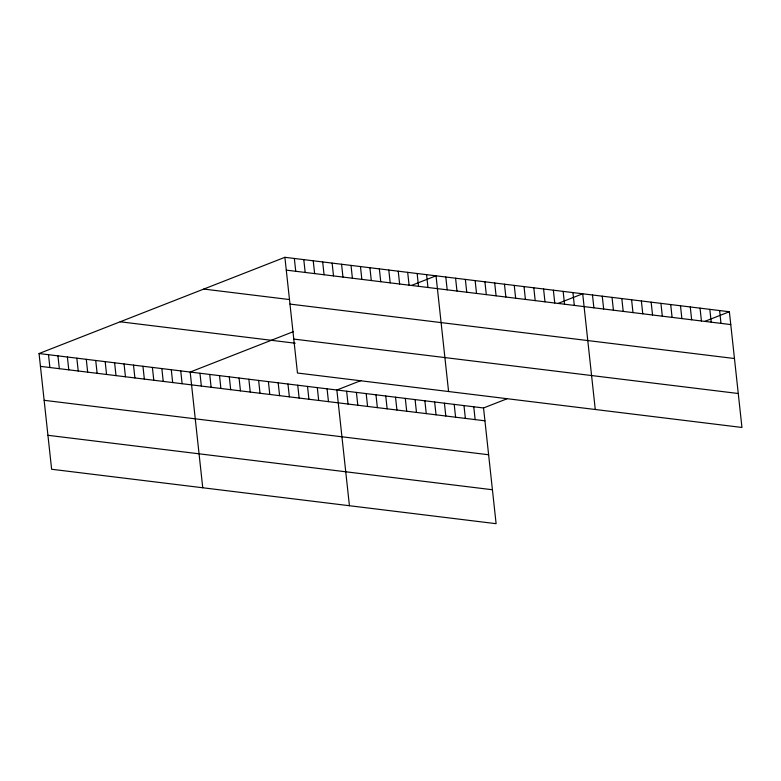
<?xml version="1.0" encoding="UTF-8"?>
<svg xmlns="http://www.w3.org/2000/svg" width="781" height="781" viewBox="0 0 781 781"><rect width="100%" height="100%" fill="white"/><g stroke="black" fill="none" stroke-linecap="round" stroke-linejoin="round"><path stroke-width="1.17" d="M506.859 398.847L483.537 407.975L496.111 523.69L51.624 469.254L39.05 353.539L284.889 257.31L729.376 311.746L741.95 427.461L297.463 373.025L284.889 257.31M293.246 331.7L190.173 372.049L202.748 487.764M411.685 285.348L436.023 275.82L448.587 391.535M361.193 380.484L336.855 390.012L349.429 505.727M558.356 303.311L582.704 293.783L595.268 409.498M705.038 321.274L729.376 311.746M286.285 270.128L730.772 324.574M203.763 289.058L288.775 299.474M289.976 304.082L734.462 358.528M293.773 339.071L738.26 393.507M120.176 321.782L295.208 343.22M39.05 353.539L483.537 407.975M40.446 366.367L484.933 420.803M44.136 400.311L488.613 454.757M47.934 435.3L492.42 489.746M719.604 310.555L720.99 323.383M709.822 309.354L711.218 322.182M700.04 308.153L701.436 320.981M690.267 306.962L691.654 319.78M680.485 305.761L681.881 318.589M670.703 304.561L672.099 317.389M660.931 303.37L662.317 316.188M651.149 302.169L652.545 314.997M641.367 300.968L642.763 313.796M631.595 299.767L632.991 312.595M621.813 298.576L623.209 311.404M612.031 297.376L613.427 310.203M602.258 296.175L603.654 309.003M592.476 294.984L593.872 307.812M572.922 292.582L574.318 305.41M563.14 291.391L564.536 304.219M553.368 290.19L554.754 303.018M543.586 288.99L544.982 301.817M533.804 287.798L535.2 300.617M524.031 286.598L525.418 299.426M514.249 285.397L515.645 298.225M504.467 284.196L505.863 297.024M494.695 283.005L496.081 295.833M484.913 281.804L486.309 294.632M475.131 280.604L476.527 293.431M465.359 279.413L466.745 292.24M473.755 406.784L475.151 419.612M455.577 278.212L456.973 291.04M463.982 405.583L465.369 418.411M445.795 277.011L447.191 289.839M454.2 404.382L455.596 417.21M444.418 403.191L445.814 416.019M426.572 274.658L427.968 287.486M434.646 401.99L436.032 414.818M417.132 273.506L418.518 286.334M424.864 400.79L426.26 413.618M407.682 272.344L409.078 285.172M415.082 399.599L416.478 412.427M398.242 271.192L399.628 284.02M405.31 398.398L406.696 411.226M388.792 270.031L390.188 282.859M395.528 397.197L396.924 410.025M379.351 268.879L380.737 281.707M385.746 396.006L387.142 408.824M369.901 267.717L371.297 280.545M375.973 394.805L377.36 407.633M360.461 266.565L361.847 279.393M366.191 393.604L367.587 406.432M351.011 265.403L352.407 278.231M356.409 392.413L357.805 405.232M341.57 264.251L342.957 277.07M346.637 391.213L348.023 404.041M332.12 263.09L333.516 275.918M322.68 261.938L324.066 274.756M313.23 260.776L314.626 273.604M327.073 388.811L328.469 401.639M303.789 259.624L305.176 272.442M317.301 387.62L318.687 400.448M294.339 258.462L295.735 271.29M307.519 386.419L308.915 399.247M297.737 385.218L299.133 398.046M287.964 384.027L289.351 396.855M278.182 382.827L279.578 395.655M268.4 381.626L269.796 394.454M258.628 380.435L260.014 393.263M248.846 379.234L250.242 392.062M239.064 378.033L240.46 390.861M229.292 376.842L230.688 389.66M219.51 375.641L220.906 388.469M209.728 374.441L211.124 387.269M199.956 373.25L201.352 386.068M180.733 370.887L182.119 383.715M171.283 369.735L172.679 382.563M161.843 368.573L163.229 381.401M152.393 367.421L153.789 380.249M142.952 366.26L144.339 379.088M133.502 365.108L134.898 377.936M124.062 363.946L125.448 376.774M114.612 362.794L116.008 375.622M105.171 361.632L106.558 374.46M95.721 360.48L97.117 373.308M86.281 359.319L87.667 372.146M76.831 358.167L78.227 370.995M67.391 357.005L68.777 369.833M57.94 355.853L59.336 368.681M48.5 354.691L49.886 367.519"/></g></svg>
